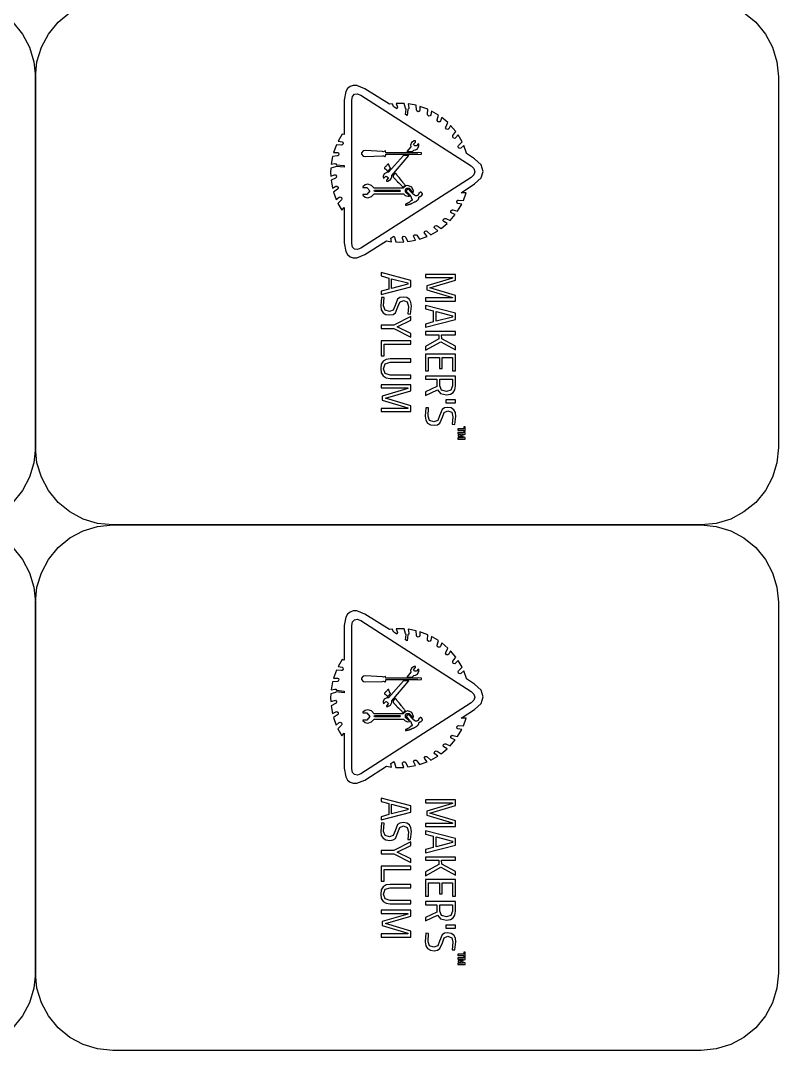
# Model space of a CAD drawing. Extents: x 0 to 210, y 0 to 297.
# Drawn here: x 102.9 to 210, y 0 to 145.5 of the extents above; entities that cross this region are included whole.
import ezdxf

# ---------------------------------------------------------------- set-up
doc = ezdxf.new("R2010")
doc.units = 0

msp = doc.modelspace()

# ---------------------------------------------------------------- linework, layer by layer
at = {"layer": 'Layer 1', "color": 7}
for points in [[(205.135034, 146.664034), (206.799378, 145.299378), (208.164034, 143.635034), (209.168185, 141.754207), (209.788089, 139.714218), (210, 137.572392), (210, 85.177608), (209.788089, 83.035782), (209.168185, 80.995793), (208.164034, 79.114966), (206.799378, 77.450622), (205.135034, 76.085966), (203.254207, 75.081815), (201.214218, 74.461911), (199.072392, 74.25), (115.927608, 74.25), (113.785782, 74.461911), (111.745793, 75.081815), (109.864966, 76.085966), (108.200622, 77.450622), (106.835966, 79.114966), (105.831815, 80.995793), (105.211911, 83.035782), (105, 85.177608), (105, 137.572392), (105.211911, 139.714218), (105.831815, 141.754207), (106.835966, 143.635034), (108.200622, 145.299378), (109.864966, 146.664034)], [(101.799378, 145.299378), (103.164034, 143.635034), (104.168185, 141.754207), (104.788089, 139.714218), (105, 137.572392), (105, 85.177608), (104.788089, 83.035782), (104.168185, 80.995793), (103.164034, 79.114966), (101.799378, 77.450622)], [(151.557343, 112.461574), (154.618448, 114.400908), (155.331439, 114.28683), (155.24588, 114.800183), (155.645155, 115.05686), (155.645155, 115.02834), (155.721207, 114.904755), (155.920844, 114.248804), (156.51025, 114.229791), (157.042616, 114.248804), (156.861992, 114.75265), (156.857239, 114.900002), (157.023603, 115.047353), (157.245818, 115.009327), (157.318306, 114.914261), (157.622515, 114.305843), (158.73478, 114.495974), (158.468597, 114.961794), (158.438889, 115.104392), (158.573169, 115.27551), (158.797761, 115.271945), (158.886885, 115.189951), (159.295666, 114.638572), (160.350892, 115.018833), (160.008657, 115.437121), (159.953994, 115.571401), (160.056189, 115.76985), (160.278405, 115.8055), (160.379412, 115.74133), (160.873752, 115.266003), (161.852925, 115.826889), (161.444144, 116.178631), (161.368092, 116.302216), (161.434638, 116.51136), (161.646158, 116.586224), (161.75786, 116.53988), (162.328252, 116.159618), (163.193348, 116.872609), (162.727527, 117.148298), (162.630085, 117.256435), (162.660981, 117.471521), (162.857054, 117.582034), (162.974697, 117.55708), (163.602129, 117.28139), (164.334132, 118.136979), (163.830286, 118.327109), (163.715019, 118.419798), (163.706701, 118.640825), (163.882572, 118.782235), (164.001403, 118.773917), (164.666861, 118.612306), (165.237254, 119.581973), (164.704887, 119.677038), (164.576549, 119.748337), (164.53377, 119.962234), (164.681121, 120.130975), (164.799953, 120.142858), (165.484424, 120.095326), (165.893205, 121.207591), (165.351332, 121.207591), (165.142188, 121.207591), (167.062509, 122.443441), (167.97692, 123.2919), (168.281723, 124.225917), (167.97692, 125.159935), (167.062509, 126.008394), (165.902711, 126.749904), (165.912218, 126.81645), (165.531956, 127.871675), (165.113669, 127.519933), (164.979389, 127.465271), (164.78094, 127.567466), (164.74529, 127.789682), (164.809459, 127.890689), (165.284786, 128.385029), (164.7239, 129.364202), (164.372158, 128.955421), (164.248573, 128.879369), (164.03943, 128.945914), (163.964566, 129.157435), (164.01091, 129.269137), (164.391172, 129.839529), (163.678181, 130.704624), (163.402491, 130.238804), (163.294354, 130.141362), (163.079269, 130.172258), (162.968755, 130.368331), (162.99371, 130.485974), (163.2694, 131.113406), (162.413811, 131.845409), (162.22368, 131.341563), (162.130992, 131.226296), (161.909965, 131.217978), (161.768555, 131.393849), (161.776873, 131.51268), (161.938484, 132.178138), (160.968817, 132.74853), (160.873752, 132.216164), (160.802453, 132.087826), (160.588556, 132.045047), (160.419814, 132.192398), (160.407931, 132.31123), (160.455464, 132.995701), (159.343199, 133.404482), (159.343199, 132.862609), (159.298043, 132.724764), (159.096029, 132.643959), (158.903521, 132.758037), (158.867872, 132.872116), (158.791819, 133.556586), (157.689061, 133.756224), (157.784126, 133.223858), (157.76749, 133.089578), (157.622515, 132.976687), (157.52745, 132.130605), (157.299293, 132.273203), (157.384852, 133.033727), (157.308799, 133.157312), (157.109162, 133.813263), (156.519756, 133.832276), (155.98739, 133.813263), (156.168014, 133.309416), (156.072949, 133.05274), (155.626142, 133.337936), (155.407491, 133.775237), (155.017723, 133.718198), (151.566849, 135.904702), (150.419083, 136.359233), (149.917, 136.354554), (149.478975, 136.204158), (149.117151, 135.914728), (148.843671, 135.49295), (148.610315, 134.279083), (148.610315, 129.411735), (148.363145, 129.468774), (147.792753, 128.499107), (148.325119, 128.404042), (148.453457, 128.336308), (148.496237, 128.118846), (148.348885, 127.950104), (148.230054, 127.938221), (147.545583, 127.985754), (147.136801, 126.873489), (147.678674, 126.873489), (147.816519, 126.828333), (147.897325, 126.626319), (147.783246, 126.433811), (147.669168, 126.398162), (146.984697, 126.322109), (146.785059, 125.219351), (147.317426, 125.314416), (147.451706, 125.29778), (147.564596, 125.152805), (148.610315, 125.038727), (148.610315, 124.801063), (147.517063, 124.924648), (147.393478, 124.848596), (146.737527, 124.658465), (146.718514, 124.069059), (146.737527, 123.536693), (147.241373, 123.717317), (147.388725, 123.722071), (147.536076, 123.555706), (147.49805, 123.333491), (147.402985, 123.261004), (146.794566, 122.956794), (146.984697, 121.844529), (147.450517, 122.110712), (147.593115, 122.14042), (147.764233, 122.00614), (147.760668, 121.781548), (147.678674, 121.692424), (147.127295, 121.283643), (147.507557, 120.228417), (147.925844, 120.570653), (148.060124, 120.625315), (148.258573, 120.52312), (148.294223, 120.300905), (148.230054, 120.199898), (147.754727, 119.705558), (148.315612, 118.726384), (148.629328, 119.097139), (148.629328, 114.125219), (148.846196, 112.889368), (149.114607, 112.460831), (149.473034, 112.166871), (149.908998, 112.013727), (150.410022, 112.007637), (151.557343, 112.461574), (151.557343, 112.461574)], [(149.713074, 114.049166), (149.713074, 134.28859), (149.813041, 134.808776), (150.085017, 135.113282), (150.487114, 135.178937), (150.977444, 134.982567), (166.568169, 124.991194), (166.958531, 124.611526), (167.088652, 124.178385), (166.958531, 123.745243), (166.568169, 123.365576), (150.98695, 113.355189), (150.491125, 113.158819), (150.086205, 113.224474), (149.81319, 113.52898), (149.713074, 114.049166), (149.713074, 114.049166)], [(158.278466, 127.025593), (158.48761, 127.225231), (158.724085, 127.264445), (159.01047, 127.424868), (159.200601, 127.843156), (159.200601, 127.881182), (159.181588, 128.0523), (159.153068, 128.137859), (159.134055, 128.166378), (158.829846, 127.833649), (158.620702, 127.843156), (158.525636, 127.909702), (158.468597, 127.985754), (158.440077, 128.0523), (158.715767, 128.366016), (158.706261, 128.51812), (158.520883, 128.51812), (158.135868, 128.289963), (158.02179, 127.947728), (158.040803, 127.719571), (158.040803, 127.710064), (157.47041, 127.016087), (158.278466, 127.016087), (158.278466, 127.025593)], [(154.418811, 126.303096), (154.418811, 126.303096), (154.418811, 126.303096), (154.513876, 126.54076), (154.523383, 126.664345), (158.98195, 126.664345), (159.124548, 126.607306), (159.580862, 126.673851), (159.580862, 126.844969), (159.124548, 126.911515), (158.991457, 126.835463), (154.53289, 126.835463), (154.53289, 126.863982), (154.456837, 127.101646), (154.456837, 127.101646), (154.447331, 127.101646), (154.399798, 127.06362), (154.190654, 126.978061), (154.048056, 127.025593), (151.623888, 127.177698), (151.313737, 127.117094), (151.082016, 126.863982), (151.072509, 126.740397), (151.082016, 126.645332), (151.305419, 126.386279), (151.614382, 126.312603), (154.048056, 126.398162), (154.190654, 126.436188), (154.390291, 126.341123), (154.418811, 126.303096), (154.418811, 126.303096)], [(155.188841, 123.061366), (155.354017, 123.395283), (155.369465, 123.650772), (157.755607, 126.455201), (156.995083, 126.455201), (154.903645, 124.097579), (154.646968, 124.057176), (154.304733, 123.888435), (154.133615, 123.536693), (154.152628, 123.422615), (154.209667, 123.232484), (154.513876, 123.5462), (154.513876, 123.5462), (154.513876, 123.5462), (154.682618, 123.51055), (154.894138, 123.289523), (154.894138, 123.289523), (154.599435, 122.966301), (154.608942, 122.852222), (154.795508, 122.853411), (155.188841, 123.061366), (155.188841, 123.061366)], [(155.179334, 124.696491), (155.160321, 124.715504), (155.150815, 124.725011), (155.141308, 124.734517), (155.141308, 124.744024), (155.141308, 124.744024), (155.141308, 124.744024), (155.141308, 124.744024), (155.141308, 124.744024), (155.131802, 124.75353), (155.131802, 124.763037), (155.131802, 124.763037), (155.131802, 124.763037), (155.131802, 124.763037), (155.131802, 124.763037), (155.122295, 124.772543), (155.112788, 124.78205), (155.112788, 124.78205), (155.112788, 124.78205), (155.112788, 124.78205), (155.103282, 124.801063), (155.093775, 124.820076), (155.084269, 124.829583), (155.074762, 124.839089), (155.065256, 124.858102), (155.065256, 124.858102), (155.065256, 124.858102), (155.065256, 124.858102), (155.055749, 124.867609), (155.046243, 124.886622), (155.036736, 124.905635), (155.02723, 124.915142), (155.02723, 124.924648), (155.02723, 124.934155), (154.960684, 125.143299), (154.960684, 125.162312), (154.951177, 125.181325), (154.941671, 125.190831), (154.941671, 125.200338), (154.941671, 125.209844), (154.941671, 125.219351), (154.941671, 125.228857), (154.941671, 125.228857), (154.932164, 125.228857), (154.932164, 125.228857), (154.922658, 125.228857), (154.913151, 125.238364), (154.913151, 125.238364), (154.903645, 125.238364), (154.894138, 125.238364), (154.884632, 125.238364), (154.875125, 125.238364), (154.865618, 125.238364), (154.846605, 125.238364), (154.827592, 125.228857), (154.808579, 125.219351), (154.789566, 125.209844), (154.78006, 125.200338), (154.770553, 125.190831), (154.713514, 125.133792), (154.656475, 125.076753), (154.599435, 125.019713), (154.542396, 124.962674), (154.485357, 124.905635), (154.456837, 124.877115), (154.428318, 124.848596), (154.371278, 124.78205), (154.314239, 124.715504), (154.342759, 124.629945), (154.390291, 124.601426), (154.437824, 124.572906), (154.47585, 124.544386), (154.513876, 124.515867), (154.542396, 124.496854), (154.561409, 124.477841), (154.580422, 124.458828), (154.599435, 124.439815), (154.694501, 124.335243), (154.72302, 124.297216), (154.770553, 124.240177), (154.808579, 124.240177), (155.179334, 124.696491), (155.179334, 124.696491)], [(156.681368, 122.262817), (156.75742, 122.177258), (156.833472, 122.091699), (156.909525, 122.00614), (156.938044, 121.968114), (157.270773, 122.243804), (157.261267, 122.262817), (157.242253, 122.28183), (157.166201, 122.376895), (157.090149, 122.471961), (157.014096, 122.567026), (156.97607, 122.614559), (156.938044, 122.662092), (156.900018, 122.709624), (156.861992, 122.757157), (156.823966, 122.80469), (156.804953, 122.823703), (156.795446, 122.833209), (156.78594, 122.842716), (156.719394, 122.928275), (156.396171, 123.346562), (156.339132, 123.422615), (156.301106, 123.470147), (156.26308, 123.51768), (156.23456, 123.5462), (156.187028, 123.603239), (156.139495, 123.660278), (156.129988, 123.679291), (156.120482, 123.698304), (156.082456, 123.745837), (156.044429, 123.79337), (156.006403, 123.831396), (155.958871, 123.878929), (155.911338, 123.926461), (155.873312, 123.964488), (155.844792, 124.002514), (155.835286, 124.021527), (155.550089, 123.631759), (155.550089, 123.603239), (155.540583, 123.441628), (155.597622, 123.384589), (155.626142, 123.346562), (155.692687, 123.27051), (155.721207, 123.24199), (155.797259, 123.165938), (155.825779, 123.137419), (155.863805, 123.089886), (155.901831, 123.05186), (155.968377, 122.975807), (156.034923, 122.899755), (156.101469, 122.823703), (156.168014, 122.757157), (156.367652, 122.595546), (156.443704, 122.519493), (156.519756, 122.443441), (156.595809, 122.367389), (156.681368, 122.262817)], [(152.850232, 121.064993), (156.995083, 121.064993), (157.269585, 120.802375), (157.651035, 120.703744), (157.850672, 120.732264), (157.822152, 120.760784), (157.7461, 120.855849), (157.670048, 120.950914), (157.593995, 121.04598), (157.555969, 121.093512), (157.489424, 121.093512), (157.28028, 121.302656), (157.28028, 121.407228), (157.28028, 121.597359), (157.28028, 121.616372), (157.489424, 121.854036), (157.632022, 121.854036), (157.803139, 121.854036), (157.812646, 121.854036), (158.059816, 121.616372), (158.059816, 121.568839), (158.145375, 121.473774), (158.183401, 121.426241), (158.221427, 121.378709), (158.24044, 121.359696), (158.259453, 121.340682), (158.297479, 121.29315), (158.345012, 121.245617), (158.383038, 121.207591), (158.421064, 121.454761), (158.196472, 122.000199), (157.651035, 122.224791), (157.337319, 122.158245), (157.00459, 121.882555), (156.97607, 121.835023), (152.850232, 121.835023), (152.511561, 122.236674), (151.994643, 122.395908), (151.582297, 122.302031), (151.26264, 122.044166), (151.26264, 121.958608), (151.852045, 121.958608), (152.25132, 121.454761), (151.852045, 120.941408), (151.26264, 120.941408), (151.26264, 120.865355), (151.26264, 120.855849), (151.582297, 120.597984), (151.994643, 120.504107), (152.511561, 120.666906), (152.850232, 121.064993), (152.850232, 121.064993)], [(152.983324, 121.378709), (152.935791, 121.388215), (152.888258, 121.473774), (152.935791, 121.559333), (152.983324, 121.568839), (156.519756, 121.568839), (156.614822, 121.473774), (156.519756, 121.378709), (152.983324, 121.378709)], [(158.097842, 119.658025), (158.135868, 119.677038), (158.183401, 119.696051), (158.259453, 119.734077), (158.345012, 119.772103), (158.421064, 119.81013), (158.506623, 119.848156), (158.544649, 119.867169), (158.592182, 119.895688), (158.668234, 119.933715), (158.753793, 119.981247), (158.791819, 120.009767), (158.839352, 120.02878), (158.877378, 120.0573), (158.905898, 120.085819), (158.943924, 120.104832), (158.98195, 120.133352), (159.01047, 120.161872), (159.03899, 120.190391), (159.067509, 120.218911), (159.086522, 120.24743), (159.105535, 120.266443), (159.134055, 120.30447), (159.153068, 120.332989), (159.162575, 120.361509), (159.181588, 120.390028), (159.191094, 120.418548), (159.191094, 120.428055), (159.181588, 120.437561), (159.181588, 120.456574), (159.181588, 120.466081), (159.181588, 120.475587), (159.181588, 120.485094), (159.181588, 120.504107), (159.181588, 120.504107), (159.181588, 120.513614), (159.181588, 120.513614), (159.181588, 120.52312), (159.191094, 120.532627), (159.191094, 120.542133), (159.191094, 120.55164), (159.200601, 120.55164), (159.200601, 120.561146), (159.210107, 120.570653), (159.219614, 120.580159), (159.219614, 120.589666), (159.22912, 120.599172), (159.22912, 120.599172), (159.248133, 120.608679), (159.25764, 120.618185), (159.25764, 120.627692), (159.267146, 120.627692), (159.276653, 120.637199), (159.295666, 120.646705), (159.295666, 120.646705), (159.305173, 120.656212), (159.305173, 120.656212), (159.324186, 120.665718), (159.333692, 120.665718), (159.352705, 120.675225), (159.371718, 120.684731), (159.390732, 120.694238), (159.400238, 120.694238), (159.409745, 120.694238), (159.428758, 120.703744), (159.447771, 120.713251), (159.47629, 120.713251), (159.495303, 120.722757), (159.72346, 120.941408), (159.713954, 120.960421), (159.704447, 120.988941), (159.694941, 121.007954), (159.694941, 121.036473), (159.685434, 121.055486), (159.675928, 121.074499), (159.666421, 121.093512), (159.656915, 121.112526), (159.647408, 121.131539), (159.637902, 121.150552), (159.628395, 121.160058), (159.618888, 121.179071), (159.609382, 121.188578), (159.590369, 121.198084), (159.580862, 121.217097), (159.571356, 121.226604), (159.552343, 121.236111), (159.53333, 121.245617), (159.523823, 121.255124), (159.50481, 121.26463), (159.485797, 121.274137), (159.466784, 121.274137), (159.447771, 121.283643), (159.419251, 121.283643), (159.172081, 121.103019), (159.162575, 121.084006), (159.162575, 121.055486), (159.153068, 121.036473), (159.153068, 121.01746), (159.134055, 120.979434), (159.115042, 120.941408), (159.096029, 120.903382), (159.077016, 120.874862), (159.058003, 120.865355), (159.048496, 120.855849), (159.029483, 120.836836), (159.019976, 120.827329), (159.000963, 120.817823), (158.98195, 120.808316), (158.962937, 120.808316), (158.943924, 120.79881), (158.934418, 120.789303), (158.905898, 120.789303), (158.886885, 120.779797), (158.867872, 120.779797), (158.848859, 120.77029), (158.820339, 120.77029), (158.801326, 120.77029), (158.772806, 120.77029), (158.725274, 120.77029), (158.668234, 120.779797), (158.658728, 120.79881), (158.649221, 120.808316), (158.630208, 120.836836), (158.611195, 120.846342), (158.601689, 120.865355), (158.582676, 120.884369), (158.573169, 120.893875), (158.563663, 120.903382), (158.544649, 120.903382), (158.535143, 120.912888), (158.51613, 120.922395), (158.497117, 120.922395), (158.48761, 120.931901), (158.392545, 121.01746), (158.373532, 121.04598), (158.364025, 121.055486), (158.345012, 121.064993), (158.297479, 121.112526), (158.259453, 121.160058), (158.211921, 121.207591), (158.164388, 121.255124), (158.145375, 121.274137), (158.116855, 121.302656), (158.078829, 121.340682), (158.031296, 121.388215), (157.765113, 121.692424), (157.622515, 121.692424), (157.413371, 121.454761), (157.413371, 121.445254), (157.689061, 121.122032), (157.765113, 121.026967), (157.841165, 120.931901), (157.926724, 120.836836), (158.002777, 120.732264), (158.088336, 120.627692), (158.088336, 120.618185), (158.088336, 120.618185), (158.088336, 120.618185), (158.088336, 120.599172), (158.088336, 120.589666), (158.088336, 120.580159), (158.088336, 120.561146), (158.097842, 120.532627), (158.097842, 120.513614), (158.107349, 120.4946), (158.107349, 120.475587), (158.116855, 120.466081), (158.116855, 120.466081), (158.116855, 120.456574), (158.126362, 120.447068), (158.135868, 120.418548), (158.145375, 120.390028), (158.154881, 120.361509), (158.173894, 120.332989), (158.173894, 120.313976), (158.183401, 120.294963), (158.202414, 120.266443), (158.202414, 120.256937), (158.211921, 120.24743), (158.221427, 120.237924), (158.221427, 120.218911), (158.221427, 120.199898), (158.221427, 120.190391), (158.221427, 120.171378), (158.221427, 120.161872), (158.211921, 120.152365), (158.202414, 120.133352), (158.192907, 120.123845), (158.183401, 120.114339), (158.173894, 120.104832), (158.154881, 120.095326), (158.145375, 120.085819), (158.126362, 120.076313), (158.107349, 120.076313), (158.078829, 120.066806), (158.059816, 120.0573), (158.031296, 120.019273), (158.012283, 120.009767), (157.99327, 119.990754), (157.955244, 119.952728), (157.917218, 119.924208), (157.879192, 119.886182), (157.841165, 119.857662), (157.793633, 119.829143), (157.77462, 119.81013), (157.7461, 119.800623), (157.698567, 119.772103), (157.651035, 119.743584), (157.603502, 119.715064), (157.574982, 119.696051), (157.546463, 119.686545), (157.489423, 119.667531), (157.432384, 119.639012), (157.375345, 119.619999), (157.318306, 119.591479), (157.308799, 119.572466), (157.308799, 119.543946), (157.308799, 119.524933), (157.308799, 119.496414), (157.318306, 119.477401), (157.318306, 119.458388), (157.327812, 119.448881), (157.337319, 119.429868), (157.441891, 119.467894), (157.517943, 119.486907), (157.565476, 119.496414), (157.603502, 119.50592), (157.641528, 119.515427), (157.689061, 119.524933), (157.727087, 119.53444), (157.765113, 119.543946), (157.812646, 119.56296), (157.850672, 119.572466), (157.888698, 119.581973), (157.936231, 119.600986), (157.974257, 119.610492), (158.012283, 119.629505), (158.097842, 119.658025)], [(153.857925, 109.913821), (153.857925, 109.448001), (154.932164, 109.153298), (154.932164, 107.575213), (153.857925, 107.28051), (153.857925, 106.814689), (158.069322, 107.898435), (158.069322, 108.820569), (153.857925, 109.913821)], [(164.353145, 108.848089), (164.353145, 109.665651), (160.141748, 109.665651), (160.141748, 109.228351), (163.934858, 109.228351), (163.934858, 109.133285), (160.293853, 108.068553), (160.293853, 107.488654), (163.934858, 106.414415), (163.934858, 106.328856), (160.141748, 106.328856), (160.141748, 105.882048), (164.353145, 105.882048), (164.353145, 106.699611), (160.74066, 107.77385), (164.353145, 108.848089)], [(157.651035, 108.449814), (157.651035, 108.26919), (155.340945, 107.670278), (155.340945, 109.058233), (157.651035, 108.449814)], [(158.002777, 104.048286), (158.126362, 105.170058), (158.057291, 105.725002), (157.84473, 106.130218), (157.48066, 106.378577), (156.957057, 106.462947), (156.504754, 106.38541), (156.190592, 106.156361), (155.816272, 105.265123), (155.572667, 104.623432), (155.036736, 104.409535), (154.411681, 104.600854), (154.200161, 105.198578), (154.28572, 106.377389), (153.905458, 106.405908), (153.791379, 105.198578), (153.874413, 104.636058), (154.120543, 104.241982), (154.525314, 104.010112), (155.084269, 103.934208), (155.5541, 104.005358), (155.869747, 104.218216), (156.23456, 105.065486), (156.491237, 105.760652), (157.00459, 105.978114), (157.545274, 105.770158), (157.708074, 105.141538), (157.622515, 104.067299), (158.002777, 104.048286)], [(160.141748, 105.284136), (160.141748, 104.818316), (161.215987, 104.523613), (161.215987, 102.945528), (160.141748, 102.650825), (160.141748, 102.185004), (164.353145, 103.26875), (164.353145, 104.190884), (160.141748, 105.284136)], [(158.069322, 103.706051), (155.626142, 102.479707), (153.857925, 102.479707), (153.857925, 102.0329), (155.626142, 102.0329), (158.069322, 100.816063), (158.069322, 101.310403), (156.129988, 102.261057), (158.069322, 103.202204), (158.069322, 103.706051)], [(163.934858, 103.820129), (163.934858, 103.639505), (161.624768, 103.040593), (161.624768, 104.428548), (163.934858, 103.820129)], [(160.141748, 99.466134), (160.141748, 98.943274), (162.271213, 100.141098), (164.353145, 99.00982), (164.353145, 99.53268), (162.432824, 100.54988), (162.404305, 101.120272), (164.353145, 101.120272), (164.353145, 101.576586), (160.141748, 101.576586), (160.141748, 101.120272), (161.995523, 101.120272), (162.014537, 100.540373), (160.141748, 99.466134)], [(154.266706, 98.154231), (154.266706, 99.808369), (158.069322, 99.808369), (158.069322, 100.27419), (153.857925, 100.27419), (153.857925, 98.154231), (154.266706, 98.154231)], [(158.069322, 97.25111), (158.069322, 97.716931), (155.141308, 97.716931), (154.542842, 97.634045), (154.125297, 97.381825), (153.880652, 96.954922), (153.800886, 96.347989), (153.880652, 95.73556), (154.125297, 95.305834), (154.542842, 95.052574), (155.141308, 94.969541), (158.069322, 94.969541), (158.069322, 95.435361), (155.112788, 95.435361), (154.418811, 95.651635), (154.209667, 96.338482), (154.418811, 97.021765), (155.112788, 97.241604), (158.069322, 97.241604), (158.069322, 97.25111)], [(160.141748, 96.034273), (160.560036, 96.034273), (160.560036, 97.926074), (162.081082, 97.926074), (162.081082, 96.376508), (162.489864, 96.376508), (162.489864, 97.926074), (163.934858, 97.926074), (163.934858, 96.034273), (164.353145, 96.034273), (164.353145, 98.382388), (160.141748, 98.382388), (160.141748, 96.034273)], [(160.141748, 93.049219), (160.141748, 92.545373), (161.843419, 93.353429), (162.221304, 92.851959), (163.069762, 92.649945), (163.641789, 92.731196), (164.038241, 92.971979), (164.268923, 93.367837), (164.343639, 93.914315), (164.343639, 95.302269), (160.132242, 95.302269), (160.132242, 94.836449), (161.748353, 94.836449), (161.748353, 93.800236), (160.141748, 93.049219)], [(163.069762, 93.125272), (162.381727, 93.316591), (162.157135, 93.914315), (162.157135, 94.836449), (163.944364, 94.836449), (163.944364, 93.914315), (163.72809, 93.316591), (163.069762, 93.125272), (163.069762, 93.125272)], [(158.069322, 93.229844), (158.069322, 94.056913), (153.857925, 94.056913), (153.857925, 93.619612), (157.651035, 93.619612), (157.651035, 93.524546), (154.01003, 92.450307), (154.01003, 91.879915), (157.651035, 90.796169), (157.651035, 90.710611), (153.857925, 90.710611), (153.857925, 90.27331), (158.069322, 90.27331), (158.069322, 91.081366), (154.456837, 92.165111), (158.069322, 93.229844)], [(164.362652, 91.518667), (164.362652, 91.946461), (162.974697, 91.927448), (162.974697, 91.528173), (164.362652, 91.518667)], [(164.2866, 88.457561), (164.410185, 89.579332), (164.341114, 90.134277), (164.128553, 90.539493), (163.764483, 90.787851), (163.24088, 90.872222), (162.788577, 90.794684), (162.474415, 90.565636), (162.100095, 89.674398), (161.85649, 89.032706), (161.320559, 88.818809), (160.695504, 89.010128), (160.483984, 89.607852), (160.569542, 90.786663), (160.189281, 90.815183), (160.075202, 89.607852), (160.158236, 89.045332), (160.404366, 88.651256), (160.809137, 88.419386), (161.368092, 88.343482), (161.837923, 88.414633), (162.15357, 88.62749), (162.518383, 89.47476), (162.77506, 90.169926), (163.288413, 90.387388), (163.829097, 90.179433), (163.991897, 89.550813), (163.906338, 88.476574), (164.2866, 88.457561)], [(164.695381, 87.326282), (164.695381, 87.145658), (165.465411, 87.145658), (164.75242, 86.927008), (164.75242, 86.78441), (165.465411, 86.556253), (164.695381, 86.556253), (164.695381, 86.375628), (165.722087, 86.375628), (165.722087, 86.622798), (165.009097, 86.860462), (165.722087, 87.088619), (165.722087, 87.335789), (164.695381, 87.326282)], [(165.550969, 88.124832), (165.550969, 87.858649), (164.704887, 87.858649), (164.704887, 87.668518), (165.550969, 87.668518), (165.550969, 87.440361), (165.722087, 87.440361), (165.722087, 88.124832), (165.550969, 88.124832)], [(115.927608, 74.25), (199.072392, 74.25), (201.214218, 74.038089), (203.254207, 73.418185), (205.135034, 72.414034), (206.799378, 71.049378), (208.164034, 69.385034), (209.168185, 67.504207), (209.788089, 65.464218), (210, 63.322392), (210, 10.927608), (209.788089, 8.785782), (209.168185, 6.745793), (208.164034, 4.864966), (206.799378, 3.200622), (205.135034, 1.835966), (203.254207, 0.831815), (201.214218, 0.211911), (199.072392, 0), (115.927608, 0), (113.785782, 0.211911), (111.745793, 0.831815), (109.864966, 1.835966), (108.200622, 3.200622), (106.835966, 4.864966), (105.831815, 6.745793), (105.211911, 8.785782), (105, 10.927608), (105, 63.322392), (105.211911, 65.464218), (105.831815, 67.504207), (106.835966, 69.385034), (108.200622, 71.049378), (109.864966, 72.414034), (111.745793, 73.418185), (113.785782, 74.038089), (115.927608, 74.25), (115.927608, 74.25)], [(101.799378, 71.049378), (103.164034, 69.385034), (104.168185, 67.504207), (104.788089, 65.464218), (105, 63.322392), (105, 10.927608), (104.788089, 8.785782), (104.168185, 6.745793), (103.164034, 4.864966), (101.799378, 3.200622)], [(151.557343, 38.211574), (154.618448, 40.150908), (155.331439, 40.03683), (155.24588, 40.550183), (155.645155, 40.80686), (155.645155, 40.77834), (155.721207, 40.654755), (155.920844, 39.998804), (156.51025, 39.979791), (157.042616, 39.998804), (156.861992, 40.50265), (156.857239, 40.650002), (157.023603, 40.797353), (157.245818, 40.759327), (157.318306, 40.664261), (157.622515, 40.055843), (158.73478, 40.245974), (158.468597, 40.711794), (158.438889, 40.854392), (158.573169, 41.02551), (158.797761, 41.021945), (158.886885, 40.939951), (159.295666, 40.388572), (160.350892, 40.768833), (160.008657, 41.187121), (159.953994, 41.321401), (160.056189, 41.51985), (160.278405, 41.5555), (160.379412, 41.49133), (160.873752, 41.016003), (161.852925, 41.576889), (161.444144, 41.928631), (161.368092, 42.052216), (161.434638, 42.26136), (161.646158, 42.336224), (161.75786, 42.28988), (162.328252, 41.909618), (163.193348, 42.622609), (162.727527, 42.898298), (162.630085, 43.006435), (162.660981, 43.221521), (162.857054, 43.332034), (162.974697, 43.30708), (163.602129, 43.03139), (164.334132, 43.886979), (163.830286, 44.077109), (163.715019, 44.169798), (163.706701, 44.390825), (163.882572, 44.532235), (164.001403, 44.523917), (164.666861, 44.362306), (165.237254, 45.331973), (164.704887, 45.427038), (164.576549, 45.498337), (164.53377, 45.712234), (164.681121, 45.880975), (164.799953, 45.892858), (165.484424, 45.845326), (165.893205, 46.957591), (165.351332, 46.957591), (165.142188, 46.957591), (167.062509, 48.193441), (167.97692, 49.0419), (168.281723, 49.975917), (167.97692, 50.909935), (167.062509, 51.758394), (165.902711, 52.499904), (165.912218, 52.56645), (165.531956, 53.621675), (165.113669, 53.269934), (164.979389, 53.215271), (164.78094, 53.317466), (164.74529, 53.539682), (164.809459, 53.640689), (165.284786, 54.135029), (164.7239, 55.114202), (164.372158, 54.705421), (164.248573, 54.629369), (164.03943, 54.695915), (163.964566, 54.907435), (164.01091, 55.019137), (164.391172, 55.589529), (163.678181, 56.454624), (163.402491, 55.988804), (163.294354, 55.891362), (163.079269, 55.922258), (162.968755, 56.118331), (162.99371, 56.235974), (163.2694, 56.863406), (162.413811, 57.595409), (162.22368, 57.091563), (162.130992, 56.976296), (161.909965, 56.967978), (161.768555, 57.143849), (161.776873, 57.26268), (161.938484, 57.928138), (160.968817, 58.498531), (160.873752, 57.966164), (160.802453, 57.837826), (160.588556, 57.795047), (160.419814, 57.942398), (160.407931, 58.06123), (160.455464, 58.745701), (159.343199, 59.154482), (159.343199, 58.612609), (159.298043, 58.474764), (159.096029, 58.393959), (158.903521, 58.508037), (158.867872, 58.622116), (158.791819, 59.306586), (157.689061, 59.506224), (157.784126, 58.973858), (157.76749, 58.839578), (157.622515, 58.726687), (157.52745, 57.880605), (157.299293, 58.023204), (157.384852, 58.783727), (157.308799, 58.907312), (157.109162, 59.563263), (156.519756, 59.582276), (155.98739, 59.563263), (156.168014, 59.059416), (156.072949, 58.80274), (155.626142, 59.087936), (155.407491, 59.525237), (155.017723, 59.468198), (151.566849, 61.654702), (150.419083, 62.109233), (149.917, 62.104554), (149.478975, 61.954158), (149.117151, 61.664728), (148.843671, 61.24295), (148.610315, 60.029083), (148.610315, 55.161735), (148.363145, 55.218774), (147.792753, 54.249107), (148.325119, 54.154042), (148.453457, 54.086308), (148.496237, 53.868846), (148.348885, 53.700104), (148.230054, 53.688221), (147.545583, 53.735754), (147.136801, 52.623489), (147.678674, 52.623489), (147.816519, 52.578333), (147.897325, 52.376319), (147.783246, 52.183811), (147.669168, 52.148162), (146.984697, 52.072109), (146.785059, 50.969351), (147.317426, 51.064416), (147.451706, 51.04778), (147.564596, 50.902805), (148.610315, 50.788727), (148.610315, 50.551063), (147.517063, 50.674648), (147.393478, 50.598596), (146.737527, 50.408465), (146.718514, 49.819059), (146.737527, 49.286693), (147.241373, 49.467318), (147.388725, 49.472071), (147.536076, 49.305706), (147.49805, 49.083491), (147.402985, 49.011004), (146.794566, 48.706794), (146.984697, 47.594529), (147.450517, 47.860712), (147.593115, 47.89042), (147.764233, 47.75614), (147.760668, 47.531548), (147.678674, 47.442424), (147.127295, 47.033643), (147.507557, 45.978417), (147.925844, 46.320653), (148.060124, 46.375315), (148.258573, 46.27312), (148.294223, 46.050905), (148.230054, 45.949898), (147.754727, 45.455558), (148.315612, 44.476384), (148.629328, 44.847139), (148.629328, 39.875219), (148.846196, 38.639368), (149.114607, 38.210831), (149.473034, 37.916871), (149.908998, 37.763727), (150.410022, 37.757637), (151.557343, 38.211574), (151.557343, 38.211574)], [(149.713074, 39.799166), (149.713074, 60.03859), (149.813041, 60.558776), (150.085017, 60.863282), (150.487114, 60.928937), (150.977444, 60.732567), (166.568169, 50.741194), (166.958531, 50.361526), (167.088652, 49.928385), (166.958531, 49.495243), (166.568169, 49.115576), (150.98695, 39.105189), (150.491125, 38.908819), (150.086205, 38.974474), (149.81319, 39.27898), (149.713074, 39.799166), (149.713074, 39.799166)], [(158.278466, 52.775593), (158.48761, 52.975231), (158.724085, 53.014445), (159.01047, 53.174868), (159.200601, 53.593156), (159.200601, 53.631182), (159.181588, 53.8023), (159.153068, 53.887859), (159.134055, 53.916378), (158.829846, 53.583649), (158.620702, 53.593156), (158.525636, 53.659702), (158.468597, 53.735754), (158.440077, 53.8023), (158.715767, 54.116016), (158.706261, 54.26812), (158.520883, 54.26812), (158.135868, 54.039963), (158.02179, 53.697728), (158.040803, 53.469571), (158.040803, 53.460064), (157.47041, 52.766087), (158.278466, 52.766087), (158.278466, 52.775593)], [(154.418811, 52.053096), (154.418811, 52.053096), (154.418811, 52.053096), (154.513876, 52.29076), (154.523383, 52.414345), (158.98195, 52.414345), (159.124548, 52.357306), (159.580862, 52.423851), (159.580862, 52.594969), (159.124548, 52.661515), (158.991457, 52.585463), (154.53289, 52.585463), (154.53289, 52.613982), (154.456837, 52.851646), (154.456837, 52.851646), (154.447331, 52.851646), (154.399798, 52.81362), (154.190654, 52.728061), (154.048056, 52.775593), (151.623888, 52.927698), (151.313737, 52.867094), (151.082016, 52.613982), (151.072509, 52.490397), (151.082016, 52.395332), (151.305419, 52.136279), (151.614382, 52.062603), (154.048056, 52.148162), (154.190654, 52.186188), (154.390291, 52.091123), (154.418811, 52.053096), (154.418811, 52.053096)], [(155.188841, 48.811366), (155.354017, 49.145283), (155.369465, 49.400772), (157.755607, 52.205201), (156.995083, 52.205201), (154.903645, 49.847579), (154.646968, 49.807176), (154.304733, 49.638435), (154.133615, 49.286693), (154.152628, 49.172615), (154.209667, 48.982484), (154.513876, 49.2962), (154.513876, 49.2962), (154.513876, 49.2962), (154.682618, 49.26055), (154.894138, 49.039523), (154.894138, 49.039523), (154.599435, 48.716301), (154.608942, 48.602222), (154.795508, 48.603411), (155.188841, 48.811366), (155.188841, 48.811366)], [(155.179334, 50.446491), (155.160321, 50.465504), (155.150815, 50.475011), (155.141308, 50.484517), (155.141308, 50.494024), (155.141308, 50.494024), (155.141308, 50.494024), (155.141308, 50.494024), (155.141308, 50.494024), (155.131802, 50.50353), (155.131802, 50.513037), (155.131802, 50.513037), (155.131802, 50.513037), (155.131802, 50.513037), (155.131802, 50.513037), (155.122295, 50.522543), (155.112788, 50.53205), (155.112788, 50.53205), (155.112788, 50.53205), (155.112788, 50.53205), (155.103282, 50.551063), (155.093775, 50.570076), (155.084269, 50.579583), (155.074762, 50.589089), (155.065256, 50.608102), (155.065256, 50.608102), (155.065256, 50.608102), (155.065256, 50.608102), (155.055749, 50.617609), (155.046243, 50.636622), (155.036736, 50.655635), (155.02723, 50.665142), (155.02723, 50.674648), (155.02723, 50.684155), (154.960684, 50.893299), (154.960684, 50.912312), (154.951177, 50.931325), (154.941671, 50.940831), (154.941671, 50.950338), (154.941671, 50.959844), (154.941671, 50.969351), (154.941671, 50.978857), (154.941671, 50.978857), (154.932164, 50.978857), (154.932164, 50.978857), (154.922658, 50.978857), (154.913151, 50.988364), (154.913151, 50.988364), (154.903645, 50.988364), (154.894138, 50.988364), (154.884632, 50.988364), (154.875125, 50.988364), (154.865618, 50.988364), (154.846605, 50.988364), (154.827592, 50.978857), (154.808579, 50.969351), (154.789566, 50.959844), (154.78006, 50.950338), (154.770553, 50.940831), (154.713514, 50.883792), (154.656475, 50.826753), (154.599435, 50.769713), (154.542396, 50.712674), (154.485357, 50.655635), (154.456837, 50.627115), (154.428318, 50.598596), (154.371278, 50.53205), (154.314239, 50.465504), (154.342759, 50.379945), (154.390291, 50.351426), (154.437824, 50.322906), (154.47585, 50.294386), (154.513876, 50.265867), (154.542396, 50.246854), (154.561409, 50.227841), (154.580422, 50.208828), (154.599435, 50.189815), (154.694501, 50.085243), (154.72302, 50.047216), (154.770553, 49.990177), (154.808579, 49.990177), (155.179334, 50.446491), (155.179334, 50.446491)], [(156.681368, 48.012817), (156.75742, 47.927258), (156.833472, 47.841699), (156.909525, 47.75614), (156.938044, 47.718114), (157.270773, 47.993804), (157.261267, 48.012817), (157.242253, 48.03183), (157.166201, 48.126895), (157.090149, 48.221961), (157.014096, 48.317026), (156.97607, 48.364559), (156.938044, 48.412092), (156.900018, 48.459624), (156.861992, 48.507157), (156.823966, 48.55469), (156.804953, 48.573703), (156.795446, 48.583209), (156.78594, 48.592716), (156.719394, 48.678275), (156.396171, 49.096562), (156.339132, 49.172615), (156.301106, 49.220147), (156.26308, 49.26768), (156.23456, 49.2962), (156.187028, 49.353239), (156.139495, 49.410278), (156.129988, 49.429291), (156.120482, 49.448304), (156.082456, 49.495837), (156.044429, 49.54337), (156.006403, 49.581396), (155.958871, 49.628929), (155.911338, 49.676461), (155.873312, 49.714488), (155.844792, 49.752514), (155.835286, 49.771527), (155.550089, 49.381759), (155.550089, 49.353239), (155.540583, 49.191628), (155.597622, 49.134589), (155.626142, 49.096562), (155.692687, 49.02051), (155.721207, 48.99199), (155.797259, 48.915938), (155.825779, 48.887419), (155.863805, 48.839886), (155.901831, 48.80186), (155.968377, 48.725807), (156.034923, 48.649755), (156.101469, 48.573703), (156.168014, 48.507157), (156.367652, 48.345546), (156.443704, 48.269493), (156.519756, 48.193441), (156.595809, 48.117389), (156.681368, 48.012817)], [(152.850232, 46.814993), (156.995083, 46.814993), (157.269585, 46.552375), (157.651035, 46.453744), (157.850672, 46.482264), (157.822152, 46.510784), (157.7461, 46.605849), (157.670048, 46.700914), (157.593995, 46.79598), (157.555969, 46.843512), (157.489424, 46.843512), (157.28028, 47.052656), (157.28028, 47.157228), (157.28028, 47.347359), (157.28028, 47.366372), (157.489424, 47.604036), (157.632022, 47.604036), (157.803139, 47.604036), (157.812646, 47.604036), (158.059816, 47.366372), (158.059816, 47.318839), (158.145375, 47.223774), (158.183401, 47.176241), (158.221427, 47.128709), (158.24044, 47.109696), (158.259453, 47.090683), (158.297479, 47.04315), (158.345012, 46.995617), (158.383038, 46.957591), (158.421064, 47.204761), (158.196472, 47.750199), (157.651035, 47.974791), (157.337319, 47.908245), (157.00459, 47.632555), (156.97607, 47.585023), (152.850232, 47.585023), (152.511561, 47.986674), (151.994643, 48.145908), (151.582297, 48.052031), (151.26264, 47.794166), (151.26264, 47.708608), (151.852045, 47.708608), (152.25132, 47.204761), (151.852045, 46.691408), (151.26264, 46.691408), (151.26264, 46.615356), (151.26264, 46.605849), (151.582297, 46.347984), (151.994643, 46.254107), (152.511561, 46.416906), (152.850232, 46.814993), (152.850232, 46.814993)], [(152.983324, 47.128709), (152.935791, 47.138215), (152.888258, 47.223774), (152.935791, 47.309333), (152.983324, 47.318839), (156.519756, 47.318839), (156.614822, 47.223774), (156.519756, 47.128709), (152.983324, 47.128709)], [(158.097842, 45.408025), (158.135868, 45.427038), (158.183401, 45.446051), (158.259453, 45.484077), (158.345012, 45.522103), (158.421064, 45.56013), (158.506623, 45.598156), (158.544649, 45.617169), (158.592182, 45.645688), (158.668234, 45.683715), (158.753793, 45.731247), (158.791819, 45.759767), (158.839352, 45.77878), (158.877378, 45.8073), (158.905898, 45.835819), (158.943924, 45.854832), (158.98195, 45.883352), (159.01047, 45.911872), (159.03899, 45.940391), (159.067509, 45.968911), (159.086522, 45.99743), (159.105535, 46.016443), (159.134055, 46.05447), (159.153068, 46.082989), (159.162575, 46.111509), (159.181588, 46.140028), (159.191094, 46.168548), (159.191094, 46.178055), (159.181588, 46.187561), (159.181588, 46.206574), (159.181588, 46.216081), (159.181588, 46.225587), (159.181588, 46.235094), (159.181588, 46.254107), (159.181588, 46.254107), (159.181588, 46.263614), (159.181588, 46.263614), (159.181588, 46.27312), (159.191094, 46.282627), (159.191094, 46.292133), (159.191094, 46.30164), (159.200601, 46.30164), (159.200601, 46.311146), (159.210107, 46.320653), (159.219614, 46.330159), (159.219614, 46.339666), (159.22912, 46.349172), (159.22912, 46.349172), (159.248133, 46.358679), (159.25764, 46.368185), (159.25764, 46.377692), (159.267146, 46.377692), (159.276653, 46.387199), (159.295666, 46.396705), (159.295666, 46.396705), (159.305173, 46.406212), (159.305173, 46.406212), (159.324186, 46.415718), (159.333692, 46.415718), (159.352705, 46.425225), (159.371718, 46.434731), (159.390732, 46.444238), (159.400238, 46.444238), (159.409745, 46.444238), (159.428758, 46.453744), (159.447771, 46.463251), (159.47629, 46.463251), (159.495303, 46.472757), (159.72346, 46.691408), (159.713954, 46.710421), (159.704447, 46.738941), (159.694941, 46.757954), (159.694941, 46.786473), (159.685434, 46.805486), (159.675928, 46.824499), (159.666421, 46.843512), (159.656915, 46.862526), (159.647408, 46.881539), (159.637902, 46.900552), (159.628395, 46.910058), (159.618888, 46.929071), (159.609382, 46.938578), (159.590369, 46.948084), (159.580862, 46.967097), (159.571356, 46.976604), (159.552343, 46.986111), (159.53333, 46.995617), (159.523823, 47.005124), (159.50481, 47.01463), (159.485797, 47.024137), (159.466784, 47.024137), (159.447771, 47.033643), (159.419251, 47.033643), (159.172081, 46.853019), (159.162575, 46.834006), (159.162575, 46.805486), (159.153068, 46.786473), (159.153068, 46.76746), (159.134055, 46.729434), (159.115042, 46.691408), (159.096029, 46.653382), (159.077016, 46.624862), (159.058003, 46.615356), (159.048496, 46.605849), (159.029483, 46.586836), (159.019976, 46.577329), (159.000963, 46.567823), (158.98195, 46.558316), (158.962937, 46.558316), (158.943924, 46.54881), (158.934418, 46.539303), (158.905898, 46.539303), (158.886885, 46.529797), (158.867872, 46.529797), (158.848859, 46.52029), (158.820339, 46.52029), (158.801326, 46.52029), (158.772806, 46.52029), (158.725274, 46.52029), (158.668234, 46.529797), (158.658728, 46.54881), (158.649221, 46.558316), (158.630208, 46.586836), (158.611195, 46.596342), (158.601689, 46.615356), (158.582676, 46.634369), (158.573169, 46.643875), (158.563663, 46.653382), (158.544649, 46.653382), (158.535143, 46.662888), (158.51613, 46.672395), (158.497117, 46.672395), (158.48761, 46.681901), (158.392545, 46.76746), (158.373532, 46.79598), (158.364025, 46.805486), (158.345012, 46.814993), (158.297479, 46.862526), (158.259453, 46.910058), (158.211921, 46.957591), (158.164388, 47.005124), (158.145375, 47.024137), (158.116855, 47.052656), (158.078829, 47.090683), (158.031296, 47.138215), (157.765113, 47.442424), (157.622515, 47.442424), (157.413371, 47.204761), (157.413371, 47.195254), (157.689061, 46.872032), (157.765113, 46.776967), (157.841165, 46.681901), (157.926724, 46.586836), (158.002777, 46.482264), (158.088336, 46.377692), (158.088336, 46.368185), (158.088336, 46.368185), (158.088336, 46.368185), (158.088336, 46.349172), (158.088336, 46.339666), (158.088336, 46.330159), (158.088336, 46.311146), (158.097842, 46.282627), (158.097842, 46.263614), (158.107349, 46.2446), (158.107349, 46.225587), (158.116855, 46.216081), (158.116855, 46.216081), (158.116855, 46.206574), (158.126362, 46.197068), (158.135868, 46.168548), (158.145375, 46.140028), (158.154881, 46.111509), (158.173894, 46.082989), (158.173894, 46.063976), (158.183401, 46.044963), (158.202414, 46.016443), (158.202414, 46.006937), (158.211921, 45.99743), (158.221427, 45.987924), (158.221427, 45.968911), (158.221427, 45.949898), (158.221427, 45.940391), (158.221427, 45.921378), (158.221427, 45.911872), (158.211921, 45.902365), (158.202414, 45.883352), (158.192907, 45.873845), (158.183401, 45.864339), (158.173894, 45.854832), (158.154881, 45.845326), (158.145375, 45.835819), (158.126362, 45.826313), (158.107349, 45.826313), (158.078829, 45.816806), (158.059816, 45.8073), (158.031296, 45.769273), (158.012283, 45.759767), (157.99327, 45.740754), (157.955244, 45.702728), (157.917218, 45.674208), (157.879192, 45.636182), (157.841165, 45.607662), (157.793633, 45.579143), (157.77462, 45.56013), (157.7461, 45.550623), (157.698567, 45.522103), (157.651035, 45.493584), (157.603502, 45.465064), (157.574982, 45.446051), (157.546463, 45.436545), (157.489423, 45.417531), (157.432384, 45.389012), (157.375345, 45.369999), (157.318306, 45.341479), (157.308799, 45.322466), (157.308799, 45.293946), (157.308799, 45.274933), (157.308799, 45.246414), (157.318306, 45.227401), (157.318306, 45.208388), (157.327812, 45.198881), (157.337319, 45.179868), (157.441891, 45.217894), (157.517943, 45.236907), (157.565476, 45.246414), (157.603502, 45.25592), (157.641528, 45.265427), (157.689061, 45.274933), (157.727087, 45.28444), (157.765113, 45.293946), (157.812646, 45.31296), (157.850672, 45.322466), (157.888698, 45.331973), (157.936231, 45.350986), (157.974257, 45.360492), (158.012283, 45.379505), (158.097842, 45.408025)], [(153.857925, 35.663821), (153.857925, 35.198001), (154.932164, 34.903298), (154.932164, 33.325213), (153.857925, 33.03051), (153.857925, 32.564689), (158.069322, 33.648435), (158.069322, 34.570569), (153.857925, 35.663821)], [(164.353145, 34.598089), (164.353145, 35.415651), (160.141748, 35.415651), (160.141748, 34.978351), (163.934858, 34.978351), (163.934858, 34.883285), (160.293853, 33.818553), (160.293853, 33.238654), (163.934858, 32.164415), (163.934858, 32.078856), (160.141748, 32.078856), (160.141748, 31.632048), (164.353145, 31.632048), (164.353145, 32.449611), (160.74066, 33.52385), (164.353145, 34.598089)], [(157.651035, 34.199814), (157.651035, 34.01919), (155.340945, 33.420278), (155.340945, 34.808233), (157.651035, 34.199814)], [(158.002777, 29.798286), (158.126362, 30.920058), (158.057291, 31.475002), (157.84473, 31.880219), (157.48066, 32.128577), (156.957057, 32.212947), (156.504754, 32.13541), (156.190592, 31.906361), (155.816272, 31.015123), (155.572667, 30.373432), (155.036736, 30.159535), (154.411681, 30.350854), (154.200161, 30.948578), (154.28572, 32.127389), (153.905458, 32.155908), (153.791379, 30.948578), (153.874413, 30.386058), (154.120543, 29.991982), (154.525314, 29.760112), (155.084269, 29.684208), (155.5541, 29.755358), (155.869747, 29.968216), (156.23456, 30.815486), (156.491237, 31.510652), (157.00459, 31.728114), (157.545274, 31.520158), (157.708074, 30.891538), (157.622515, 29.817299), (158.002777, 29.798286)], [(160.141748, 31.034136), (160.141748, 30.568316), (161.215987, 30.273613), (161.215987, 28.695528), (160.141748, 28.400825), (160.141748, 27.935004), (164.353145, 29.01875), (164.353145, 29.940884), (160.141748, 31.034136)], [(158.069322, 29.456051), (155.626142, 28.229707), (153.857925, 28.229707), (153.857925, 27.7829), (155.626142, 27.7829), (158.069322, 26.566063), (158.069322, 27.060403), (156.129988, 28.011057), (158.069322, 28.952204), (158.069322, 29.456051)], [(163.934858, 29.570129), (163.934858, 29.389505), (161.624768, 28.790593), (161.624768, 30.178548), (163.934858, 29.570129)], [(160.141748, 25.216134), (160.141748, 24.693274), (162.271213, 25.891098), (164.353145, 24.75982), (164.353145, 25.28268), (162.432824, 26.29988), (162.404305, 26.870272), (164.353145, 26.870272), (164.353145, 27.326586), (160.141748, 27.326586), (160.141748, 26.870272), (161.995523, 26.870272), (162.014537, 26.290373), (160.141748, 25.216134)], [(154.266706, 23.904231), (154.266706, 25.558369), (158.069322, 25.558369), (158.069322, 26.02419), (153.857925, 26.02419), (153.857925, 23.904231), (154.266706, 23.904231)], [(158.069322, 23.00111), (158.069322, 23.466931), (155.141308, 23.466931), (154.542842, 23.384045), (154.125297, 23.131825), (153.880652, 22.704922), (153.800886, 22.097989), (153.880652, 21.48556), (154.125297, 21.055834), (154.542842, 20.802574), (155.141308, 20.719541), (158.069322, 20.719541), (158.069322, 21.185361), (155.112788, 21.185361), (154.418811, 21.401635), (154.209667, 22.088482), (154.418811, 22.771765), (155.112788, 22.991604), (158.069322, 22.991604), (158.069322, 23.00111)], [(160.141748, 21.784273), (160.560036, 21.784273), (160.560036, 23.676074), (162.081082, 23.676074), (162.081082, 22.126508), (162.489864, 22.126508), (162.489864, 23.676074), (163.934858, 23.676074), (163.934858, 21.784273), (164.353145, 21.784273), (164.353145, 24.132388), (160.141748, 24.132388), (160.141748, 21.784273)], [(160.141748, 18.799219), (160.141748, 18.295373), (161.843419, 19.103429), (162.221304, 18.601959), (163.069762, 18.399945), (163.641789, 18.481196), (164.038241, 18.721979), (164.268923, 19.117837), (164.343639, 19.664315), (164.343639, 21.052269), (160.132242, 21.052269), (160.132242, 20.586449), (161.748353, 20.586449), (161.748353, 19.550236), (160.141748, 18.799219)], [(163.069762, 18.875272), (162.381727, 19.066591), (162.157135, 19.664315), (162.157135, 20.586449), (163.944364, 20.586449), (163.944364, 19.664315), (163.72809, 19.066591), (163.069762, 18.875272), (163.069762, 18.875272)], [(158.069322, 18.979844), (158.069322, 19.806913), (153.857925, 19.806913), (153.857925, 19.369612), (157.651035, 19.369612), (157.651035, 19.274546), (154.01003, 18.200307), (154.01003, 17.629915), (157.651035, 16.546169), (157.651035, 16.460611), (153.857925, 16.460611), (153.857925, 16.02331), (158.069322, 16.02331), (158.069322, 16.831366), (154.456837, 17.915111), (158.069322, 18.979844)], [(164.362652, 17.268667), (164.362652, 17.696461), (162.974697, 17.677448), (162.974697, 17.278173), (164.362652, 17.268667)], [(164.2866, 14.207561), (164.410185, 15.329332), (164.341114, 15.884277), (164.128553, 16.289493), (163.764483, 16.537851), (163.24088, 16.622222), (162.788577, 16.544684), (162.474415, 16.315636), (162.100095, 15.424398), (161.85649, 14.782706), (161.320559, 14.568809), (160.695504, 14.760128), (160.483984, 15.357852), (160.569542, 16.536663), (160.189281, 16.565183), (160.075202, 15.357852), (160.158236, 14.795332), (160.404366, 14.401256), (160.809137, 14.169386), (161.368092, 14.093482), (161.837923, 14.164633), (162.15357, 14.37749), (162.518383, 15.22476), (162.77506, 15.919926), (163.288413, 16.137388), (163.829097, 15.929433), (163.991897, 15.300813), (163.906338, 14.226574), (164.2866, 14.207561)], [(165.550969, 13.874832), (165.550969, 13.608649), (164.704887, 13.608649), (164.704887, 13.418518), (165.550969, 13.418518), (165.550969, 13.190361), (165.722087, 13.190361), (165.722087, 13.874832), (165.550969, 13.874832)], [(164.695381, 13.076282), (164.695381, 12.895658), (165.465411, 12.895658), (164.75242, 12.677008), (164.75242, 12.53441), (165.465411, 12.306253), (164.695381, 12.306253), (164.695381, 12.125628), (165.722087, 12.125628), (165.722087, 12.372798), (165.009097, 12.610462), (165.722087, 12.838619), (165.722087, 13.085789), (164.695381, 13.076282)]]:
    msp.add_lwpolyline(points, dxfattribs=at)

doc.saveas('drawing.dxf')
